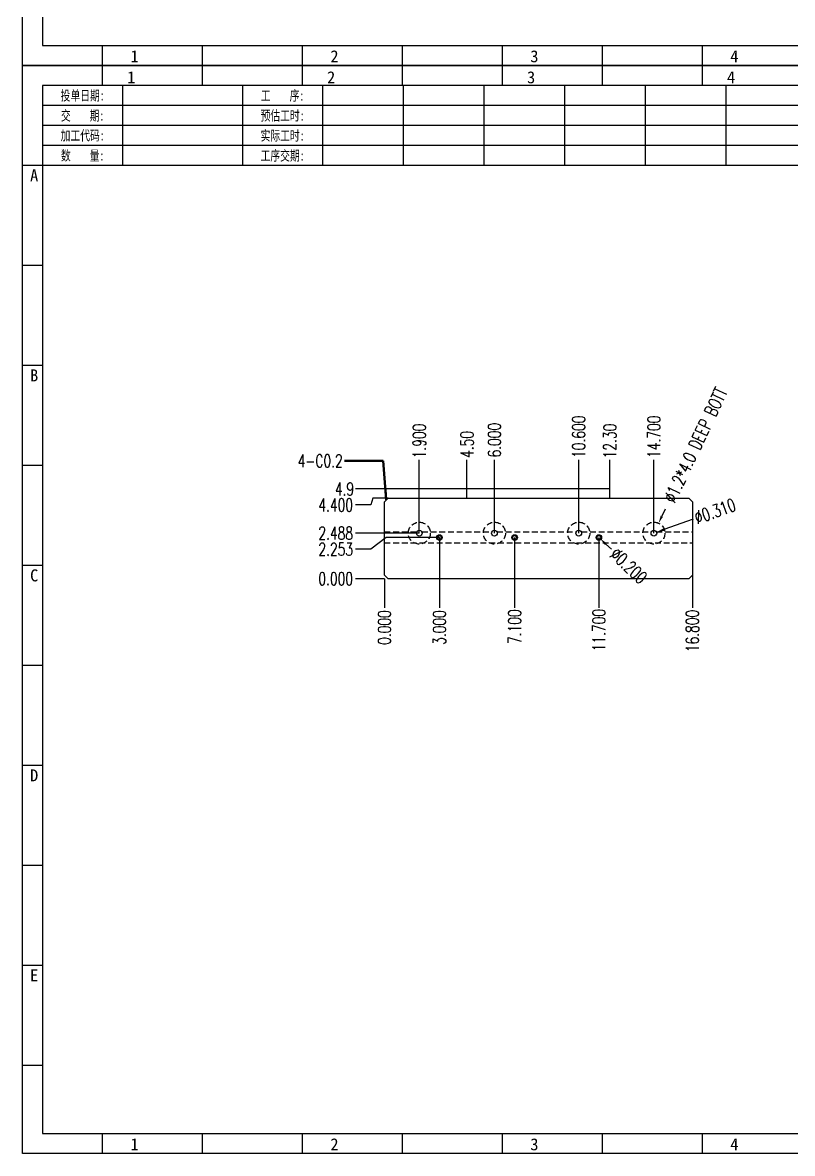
# Model space of a CAD drawing. Header units: millimetres. Extents: x -2852 to 5627, y -2271 to 1849.
# Drawn here: x -1468.2 to -1426.2, y -186.3 to -124.6 of the extents above; entities that cross this region are included whole.
import ezdxf
from ezdxf.enums import TextEntityAlignment as Align

# ---------------------------------------------------------------- set-up
doc = ezdxf.new("R2010")
doc.units = ezdxf.units.MM
doc.header["$PDSIZE"] = 3
doc.linetypes.add('DASHED2', pattern=[9.525, 6.35, -3.175])
for name, color, linetype in [('1', 7, 'Continuous'), ('11', 4, 'DASHED2'), ('41', 1, 'Continuous'), ('D03', 7, 'Continuous')]:
    doc.layers.add(name, color=color, linetype=linetype)
doc.styles.add('jet02', font='simplex.shx', dxfattribs={"width": 0.7})
doc.styles.get("Standard").update_dxf_attribs({"font": '仿宋_GB2312_0.ttf', "width": 0.7})
doc.styles.add('TEXTSTYLE_1', font='TRIUMB.TTF')
doc.styles.add('TEXTSTYLE_2', font='TRIUM.TTF')
doc.styles.add('tk', font='', dxfattribs={"width": 0.7})
doc.styles.add('tk 2', font='仿宋_GB2312_0.ttf', dxfattribs={"width": 0.65})
doc.styles.add('tk 4', font='simplex.shx', dxfattribs={"width": 0.65, "bigfont": 'bigfont.shx'})
doc.styles.get('tk').set_extended_font_data('NSimSun')
doc.dimstyles.new('jet02', dxfattribs={"dimtxt": 3.5, "dimasz": 2.1, "dimexe": 1, "dimexo": 0, "dimgap": 0.5, "dimtad": 0, "dimtoh": 1, "dimdec": 3, "dimzin": 9, "dimdsep": 46, "dimtxsty": 'jet02', "dimcen": 0, "dimclrt": 256, "dimazin": 2, "dimtfac": 1, "dimtdec": 3, "dimtofl": 0, "dimtmove": 0, "dimatfit": 1, "dimfxl": 0, "dimarcsym": 0})

# ---------------------------------------------------------------- blocks, each defined once
blk = doc.blocks.new('A3-N')
at = {"layer": '1', "color": 1}
for p, q in [((0, 0), (0, 296.73)), ((0, 296.73), (420, 296.73)), ((21.82, 291.27), (21.82, 296.73)), ((49.09, 291.27), (49.09, 296.73)), ((76.36, 291.27), (76.36, 296.73)), ((103.64, 291.27), (103.64, 296.73)), ((103.64, 291.27), (103.64, 296.73)), ((103.64, 291.27), (103.64, 296.73)), ((130.91, 291.27), (130.91, 296.73)), ((158.18, 291.27), (158.18, 296.73)), ((185.45, 291.27), (185.45, 296.73)), ((212.73, 291.27), (212.73, 296.73)), ((240, 291.27), (240, 296.73)), ((267.27, 291.27), (267.27, 296.73)), ((294.55, 291.27), (294.55, 296.73)), ((321.82, 291.27), (321.82, 296.73)), ((349.09, 291.27), (349.09, 296.73)), ((376.36, 291.27), (376.36, 296.73)), ((403.64, 291.27), (403.64, 296.73)), ((420, 296.73), (420, 1)), ((5.45, 269.45), (0, 269.45)), ((420, 269.45), (414.55, 269.45)), ((5.45, 242.18), (0, 242.18)), ((420, 242.18), (414.55, 242.18)), ((5.45, 214.91), (0, 214.91)), ((420, 214.91), (414.55, 214.91)), ((5.45, 187.64), (0, 187.64)), ((420, 187.64), (414.55, 187.64)), ((5.45, 160.36), (0, 160.36)), ((420, 160.36), (414.55, 160.36)), ((5.45, 133.09), (0, 133.09)), ((420, 133.09), (414.55, 133.09)), ((5.45, 105.82), (0, 105.82)), ((420, 105.82), (414.55, 105.82)), ((5.45, 78.55), (0, 78.55)), ((420, 78.55), (414.55, 78.55)), ((5.45, 51.27), (0, 51.27)), ((420, 51.27), (414.55, 51.27)), ((222.45, 49.09), (221.45, 49.09)), ((221.45, 49.09), (221.45, 40.36)), ((222.45, 49.09), (414.55, 49.09)), ((232.36, 49.09), (232.36, 40.36)), ((245.45, 49.09), (245.45, 40.36)), ((290.18, 49.09), (290.18, 40.36)), ((302.18, 49.09), (302.18, 40.36)), ((322.91, 49.09), (322.91, 40.36)), ((343.64, 49.09), (343.64, 40.36)), ((392.73, 40.36), (392.73, 49.09)), ((258.55, 40.36), (258.55, 5.44)), ((266.45, 40.36), (266.45, 5.44)), ((276.78, 40.36), (276.78, 5.45)), ((291.18, 40.36), (291.18, 5.45)), ((301.51, 40.37), (301.51, 5.46)), ((308.01, 40.36), (308.01, 5.45)), ((354.09, 40.36), (354.09, 5.45)), ((308.01, 32.39), (258.55, 32.39)), ((308.01, 28.54), (258.55, 28.54)), ((308.01, 24.69), (258.55, 24.69)), ((414.55, 27.27), (308.01, 27.27)), ((5.45, 24), (0, 24)), ((420, 24), (414.55, 24)), ((354.09, 19.63), (308.01, 19.63)), ((308.01, 16.99), (258.55, 16.99)), ((414.55, 16.36), (354.09, 16.36)), ((374.55, 16.36), (374.55, 5.45)), ((384.55, 16.36), (384.55, 5.45)), ((394.55, 16.36), (394.55, 5.45)), ((404.55, 16.36), (404.55, 5.45)), ((308.01, 13.14), (258.55, 13.14)), ((372.51, 12.49), (362.69, 11.5)), ((372.51, 12.49), (372.51, 7.25)), ((308.01, 9.29), (258.55, 9.29)), ((308.01, 11.99), (354.09, 11.99)), ((362.69, 11.5), (362.69, 8.23)), ((414.55, 12), (374.55, 12)), ((372.51, 7.25), (362.69, 8.23)), ((21.82, 0), (21.82, 5.45)), ((49.09, 0), (49.09, 5.45)), ((76.36, 0), (76.36, 5.45)), ((103.64, 0), (103.64, 5.45)), ((130.91, 0), (130.91, 5.45)), ((158.18, 0), (158.18, 5.45)), ((185.45, 0), (185.45, 5.45)), ((212.73, 0), (212.73, 5.45)), ((240, 0), (240, 5.45)), ((267.27, 0), (267.27, 5.45)), ((294.55, 0), (294.55, 5.45)), ((321.82, 0), (321.82, 5.45)), ((349.09, 0), (349.09, 5.45)), ((376.36, 0), (376.36, 5.45)), ((403.64, 0), (403.64, 5.45)), ((1, 0), (0, 0)), ((420, 0), (1, 0)), ((420, 0), (420, 1))]:
    blk.add_line(p, q, dxfattribs=at)
at = {"layer": '1'}
for p, q in [((414.55, 278.18), (414.55, 284.73)), ((221.45, 40.36), (221.45, 5.45)), ((221.45, 40.36), (414.55, 40.36)), ((221.45, 40.36), (414.55, 40.36)), ((254.41, 40.36), (254.41, 5.45)), ((283.28, 40.36), (283.28, 5.45)), ((308.01, 36.24), (258.55, 36.24)), ((222.08, 28.67), (254.12, 28.67)), ((308.01, 20.84), (254.41, 20.84))]:
    blk.add_line(p, q, dxfattribs=at)
at = {"layer": '1', "color": 1, "ltscale": 0.05}
for p, q in [((278.93, 34.04), (279.79, 32.56)), ((278.93, 34.04), (280.65, 34.04)), ((281.68, 35.84), (279.79, 32.56)), ((303.66, 34.05), (304.52, 32.56)), ((303.66, 34.05), (305.38, 34.05)), ((306.41, 35.84), (304.52, 32.56)), ((281.68, 31.99), (279.79, 28.71)), ((306.41, 31.99), (304.52, 28.71)), ((278.93, 30.19), (279.79, 28.71)), ((278.93, 30.19), (280.65, 30.19)), ((281.68, 28.14), (279.79, 24.86)), ((303.66, 30.2), (305.38, 30.2)), ((303.66, 30.2), (304.52, 28.71)), ((306.41, 28.14), (304.52, 24.86)), ((278.93, 26.34), (279.79, 24.86)), ((278.93, 26.34), (280.65, 26.34)), ((303.66, 26.35), (304.52, 24.86)), ((303.66, 26.35), (305.38, 26.35)), ((278.93, 22.49), (280.65, 22.49)), ((278.93, 22.49), (279.79, 21.01)), ((281.68, 24.29), (279.79, 21.01)), ((303.66, 22.5), (305.38, 22.5)), ((303.66, 22.5), (304.52, 21.01)), ((306.41, 24.29), (304.52, 21.01)), ((278.93, 18.66), (279.79, 17.17)), ((278.93, 18.66), (280.65, 18.66)), ((281.68, 20.45), (279.79, 17.17)), ((303.66, 18.66), (304.52, 17.18)), ((303.66, 18.66), (305.38, 18.66)), ((306.41, 20.46), (304.52, 17.18)), ((281.68, 16.6), (279.79, 13.32)), ((306.41, 16.61), (304.52, 13.33)), ((278.93, 14.81), (280.65, 14.81)), ((278.93, 14.81), (279.79, 13.32)), ((281.68, 12.75), (279.79, 9.47)), ((303.66, 14.81), (305.38, 14.81)), ((303.66, 14.81), (304.52, 13.33)), ((306.41, 12.76), (304.52, 9.48)), ((278.93, 10.96), (279.79, 9.47)), ((278.93, 10.96), (280.65, 10.96)), ((303.66, 10.96), (304.52, 9.48)), ((303.66, 10.96), (305.38, 10.96)), ((278.93, 7.11), (279.79, 5.62)), ((278.93, 7.11), (280.65, 7.11)), ((281.68, 8.9), (279.79, 5.62)), ((303.66, 7.11), (305.38, 7.11)), ((303.66, 7.11), (304.52, 5.63)), ((306.41, 8.91), (304.52, 5.63))]:
    blk.add_line(p, q, dxfattribs=at)
at = {"layer": '1', "color": 1, "ltscale": 0.1}
for p, q in [((358.01, 13.02), (358.01, 6.71)), ((354.86, 9.87), (361.17, 9.87)), ((362.03, 9.87), (373.54, 9.87))]:
    blk.add_line(p, q, dxfattribs=at)
at = {"layer": '1'}
blk.add_lwpolyline([(221.45, 5.45), (414.55, 5.45), (414.55, 291.27), (5.45, 291.27), (5.45, 5.45), (414.55, 5.45)], dxfattribs=at)
at = {"layer": '1', "color": 7, "linetype": 'Continuous', "const_width": 0.123}
blk.add_lwpolyline([(223.11, 34.74), (252.6, 34.76)], dxfattribs=at)
at = {"layer": '1', "color": 1}
for radius in [2.62, 1.64]:
    blk.add_circle((358.01, 9.87), radius, dxfattribs=at)
at = {"layer": '41'}
for p, q in [((27.27, 291.27), (27.27, 269.45)), ((60, 291.27), (60, 269.45)), ((81.82, 291.27), (81.82, 269.45)), ((103.82, 291.27), (103.82, 269.45)), ((125.82, 291.27), (125.82, 269.45)), ((147.82, 291.27), (147.82, 269.45)), ((169.82, 291.27), (169.82, 269.45)), ((191.82, 291.27), (191.82, 269.45)), ((213.82, 291.27), (213.82, 269.45)), ((235.82, 291.27), (235.82, 269.45)), ((257.82, 291.27), (257.82, 269.45)), ((279.82, 291.27), (279.82, 269.45)), ((301.82, 291.27), (301.82, 269.45)), ((323.82, 291.27), (323.82, 269.45)), ((345.82, 291.27), (345.82, 269.45)), ((367.82, 291.27), (367.82, 269.45)), ((367.82, 285.82), (5.45, 285.82)), ((367.82, 280.36), (5.45, 280.36)), ((367.82, 274.91), (5.45, 274.91)), ((414.55, 269.45), (5.45, 269.45))]:
    blk.add_line(p, q, dxfattribs=at)
at = {"layer": '1', "color": 1}
for s, p in [('1', (29.64, 295.11)), ('2', (84.18, 295.11)), ('3', (138.73, 295.11)), ('4', (193.27, 295.11)), ('5', (247.82, 295.11)), ('6', (302.36, 295.11)), ('7', (356.91, 295.11)), ('8', (411.45, 295.11)), ('1', (30.53, 4.11)), ('2', (85.08, 4.11)), ('3', (139.62, 4.11)), ('4', (194.17, 4.11)), ('5', (248.72, 4.11)), ('6', (303.26, 4.11)), ('7', (357.81, 4.11)), ('8', (412.35, 4.11))]:
    blk.add_text(s, height=3.27, dxfattribs=at).set_placement(p, align=Align.TOP_CENTER)
at = {"layer": '1', "style": 'tk', "width": 0.7}
for s, p in [('投单日期:', (16.36, 288.55)), ('工    序:', (70.91, 288.55)), ('备注：', (375.51, 288.55)), ('交    期:', (16.36, 283.09)), ('预估工时:', (70.91, 283.09)), ('加工代码:', (16.36, 277.64)), ('实际工时:', (70.91, 277.64)), ('数    量:', (16.36, 272.18)), ('工序交期:', (70.91, 272.18))]:
    blk.add_text(s, height=2.727, dxfattribs=at).set_placement(p, align=Align.MIDDLE)
at = {"layer": '1', "color": 1}
for s, p in [('A', (2.04, 268.36)), ('B', (2.04, 213.82)), ('C', (2.04, 159.27)), ('D', (2.04, 104.73)), ('E', (2.04, 50.18))]:
    blk.add_text(s, height=3.27, dxfattribs=at).set_placement(p, align=Align.TOP_LEFT)
for s, p in [('A', (418.37, 268.36)), ('B', (418.37, 213.82)), ('C', (418.37, 159.27)), ('D', (418.37, 104.73)), ('E', (418.37, 50.18))]:
    blk.add_text(s, height=3.27, dxfattribs=at).set_placement(p, align=Align.TOP_RIGHT)
at = {"layer": '1', "color": 1, "style": 'tk 2', "width": 0.7}
for s, height, p in [('序号', 3.273, (222.96, 43.34)), ('件号', 3.273, (234.62, 43.61)), ('零件名称', 3.273, (258.97, 43.61)), ('数量', 3.273, (292.3, 43.78)), ('材料', 3.273, (309.27, 43.78)), ('热处理', 3.273, (328.71, 43.78)), ('外形尺寸', 3.273, (358.94, 43.78)), ('说明', 3.273, (399.61, 43.78)), ('料号：', 2.182, (309.77, 37.46)), ('名称：', 3.273, (355.52, 35.79)), ('图号：', 3.273, (355.52, 22.7)), ('比 例', 2.182, (376.69, 13.18)), ('页 码', 2.182, (386.85, 13.18)), ('版 次', 2.182, (396.31, 13.18)), ('单位', 2.182, (407.35, 13.18))]:
    blk.add_text(s, height=height, dxfattribs=at).set_placement(p)
at = {"layer": '1', "color": 7, "linetype": 'Continuous', "style": 'TEXTSTYLE_1'}
blk.add_text('Amphenol JET', height=2.7, dxfattribs=at).set_placement((223.96, 35.61))
at = {"layer": '1', "color": 1, "style": 'tk 2', "width": 0.7}
for s, p in [('X.', (259.64, 34.37)), ('%%P0.2', (267.9, 34.37)), ('X.', (284.37, 34.37)), ('%%P1%%D', (293.12, 34.37)), ('.X', (259.64, 30.28)), ('%%P0.1', (267.9, 30.52)), ('.X', (284.37, 30.28)), ('%%P0.5%%D', (293.12, 30.52)), ('%%P0.01', (267.9, 26.67)), ('%%P0.1%%D', (293.12, 26.67)), ('.XX', (259.64, 26.71)), ('.XX', (284.37, 26.71)), ('.XXX', (259.64, 22.68)), ('%%P0.002', (267.9, 22.82)), ('.XXX', (284.37, 22.68)), ('%%P0.01%%D', (293.12, 22.82)), ('X.', (259.64, 18.97)), ('0/-0.2', (267.9, 18.97)), ('X.', (284.37, 18.97)), ('+0.2/0', (293.12, 18.97)), ('.X', (259.64, 14.88)), ('0/-0.1', (267.9, 15.12)), ('.X', (284.37, 14.88)), ('+0.1/0', (293.12, 15.12)), ('0/-0.01', (267.9, 11.27)), ('+0.01/0', (293.12, 11.27)), ('.XX', (259.64, 11.31)), ('.XX', (284.37, 11.31)), ('.XXX', (259.64, 7.28)), ('0/-0.002', (267.9, 7.42)), ('.XXX', (284.37, 7.28)), ('+0.002/0', (293.12, 7.42))]:
    blk.add_text(s, height=2, dxfattribs=at).set_placement(p, align=Align.MIDDLE_LEFT)
at = {"layer": '1', "color": 1, "ltscale": 0.05, "style": 'tk 2', "width": 0.5}
for s, p in [('6.3', (279.01, 34.26)), ('6.3', (303.74, 34.27)), ('3.2', (279.01, 30.41)), ('3.2', (303.74, 30.42)), ('0.8', (279.01, 26.56)), ('0.8', (303.74, 26.57)), ('0.2', (279.01, 22.71)), ('0.2', (303.74, 22.72)), ('6.3', (279.01, 18.87)), ('6.3', (303.74, 18.88)), ('3.2', (279.01, 15.02)), ('3.2', (303.74, 15.03)), ('0.8', (279.01, 11.17)), ('0.8', (303.74, 11.18)), ('0.2', (279.01, 7.32)), ('0.2', (303.74, 7.33))]:
    blk.add_text(s, height=1.6, dxfattribs=at).set_placement(p)
at = {"layer": '1', "color": 7, "linetype": 'Continuous'}
for s, height, style, width, p in [('A Division of Amphenol Corporation', 1.5, 'TEXTSTYLE_2', 0.7, (224.64, 32.29)), ('HangZhou Amphenol JET Interconnect Technology co.,ltd ', 1.2, 'TEXTSTYLE_2', 0.6, (222.47, 29.36)), ('THESE DRAWINGS AND SPECIFICATIONS', 1.5, 'tk 4', 0.6, (224.73, 23.52)), ('ARE THE PROPERTY OF', 1.5, 'tk 4', 0.6, (230.45, 21.35)), ('AND SHALL NOT BE REPRODUCED OR', 1.5, 'tk 4', 0.6, (225.95, 17.17)), ('AMPHENOL CORPORATION', 1.5, 'tk 4', 0.6, (230.04, 19.27)), ('COPIED OR USED AS THE BASIS FOR', 1.5, 'tk 4', 0.6, (225.54, 15.02)), ('THE MANUFACTURE OR SALE OF APPARATUS', 1.5, 'tk 4', 0.6, (223.5, 12.92)), ('WITHOUT THE WRITTEN PERMISSION OF', 1.5, 'tk 4', 0.6, (224.73, 10.67)), ('AMPHENOL CORPORATION.', 1.5, 'tk 4', 0.6, (229.63, 8.4))]:
    blk.add_text(s, height=height, dxfattribs=dict(at, style=style, width=width)).set_placement(p)
at = {"layer": '1', "style": 'tk 2', "width": 0.7}
for s, p in [('APPD:', (309.77, 24.21)), ('CHKD:', (309.77, 16.27)), ('DR:', (309.77, 8.35))]:
    blk.add_text(s, height=2.182, dxfattribs=at).set_placement(p)
at = {"layer": '1', "color": 7, "style": 'tk 2', "width": 0.7}
blk.add_text('MM', height=2.182, dxfattribs=at).set_placement((408.31, 7.75))
at = {"layer": '1', "color": 1, "ltscale": 0.05, "char_height": 1.5, "width": 6.3627, "attachment_point": 1, "style": 'tk 2'}
for s, insert in [('尺  寸', (260.31, 39.25)), ('公  差', (268.17, 39.25)), ('粗糙度', (277.98, 39.25)), ('尺  寸', (285.2, 39.25)), ('公  差', (293.18, 39.25)), ('粗糙度', (302.71, 39.26))]:
    blk.add_mtext(s, dxfattribs=dict(at, insert=insert))
at = {"layer": '1', "ltscale": 0.05, "char_height": 2, "width": 2.5195, "attachment_point": 1, "style": 'tk 2'}
for s, insert in [('一般公差', (255.39, 36.11)), ('单侧公差', (255.39, 19.71))]:
    blk.add_mtext(s, dxfattribs=dict(at, insert=insert))
at = {"layer": '1', "color": 1, "ltscale": 0.05, "char_height": 1.2, "width": 5.1396, "attachment_point": 1, "line_spacing_factor": 0.8, "style": 'tk 2'}
for s, insert in [('+0', (261.58, 20.13)), ('-0', (286.31, 19.33)), ('+0', (261.88, 16.09)), ('+0', (262.79, 12.45)), ('-0', (286.61, 15.29)), ('-0', (287.51, 11.65)), ('+0', (263.87, 8.44)), ('-0', (288.59, 7.64))]:
    blk.add_mtext(s, dxfattribs=dict(at, insert=insert))
at = {"layer": '1', "style": 'tk 2', "width": 0.7}
for tag, p in [('PATR-NO1', (309.84, 32.96)), ('TITLE', (365.74, 30.9)), ('PATR-NO2', (309.84, 27.81)), ('DWG-NO:', (366.54, 18.14))]:
    blk.add_attdef(tag, p, '', height=3.27, dxfattribs=at)
at = {"layer": '1', "color": 1, "style": 'tk 2', "width": 0.7}
for tag, p in [('DRAW', (314.55, 7.27)), ('DATE', (334.72, 7.32))]:
    blk.add_attdef(tag, p, '', height=3.49, dxfattribs=at)
at = {"layer": '1', "style": 'tk 2', "width": 0.7}
for tag, p in [('SCALE', (376.55, 8.73)), ('SHEET', (386.6, 8.72)), ('REV', (397.38, 8.73))]:
    blk.add_attdef(tag, text='', height=2.18, dxfattribs=at).set_placement(p, align=Align.MIDDLE_LEFT)
blk = doc.blocks.new('*D1751')
at = {"layer": '41', "ltscale": 0.05}
blk.add_line((-533.227, -2607.346), (-534.807, -2607.346), dxfattribs=at)
at = {"layer": 'Defpoints', "color": 0, "ltscale": 0.05}
for p in [(-534.807, -2607.346), (-533.227, -2607.346), (-533.227, -2607.346)]:
    blk.add_point(p, dxfattribs=at)
at = {"layer": '41', "ltscale": 0.05, "insert": (-535.887, -2607.346), "char_height": 0.7, "attachment_point": 5, "style": 'jet02'}
blk.add_mtext('0.000', dxfattribs=at)
blk = doc.blocks.new('*D1752')
at = {"layer": '41', "ltscale": 0.05}
for p, q in [((-533.127, -2605.093), (-533.967, -2605.733)), ((-530.227, -2605.093), (-533.127, -2605.093)), ((-533.967, -2605.733), (-534.807, -2605.733))]:
    blk.add_line(p, q, dxfattribs=at)
at = {"layer": 'Defpoints', "color": 0, "ltscale": 0.05}
for p in [(-530.227, -2605.093), (-534.807, -2605.733), (-533.227, -2607.346)]:
    blk.add_point(p, dxfattribs=at)
at = {"layer": '41', "ltscale": 0.05, "insert": (-535.887, -2605.733), "char_height": 0.7, "attachment_point": 5, "style": 'jet02'}
blk.add_mtext('2.253', dxfattribs=at)
blk = doc.blocks.new('*D1753')
at = {"layer": '41', "ltscale": 0.05}
blk.add_line((-531.327, -2604.858), (-534.807, -2604.858), dxfattribs=at)
at = {"layer": 'Defpoints', "color": 0, "ltscale": 0.05}
for p in [(-534.807, -2604.858), (-531.327, -2604.858), (-533.227, -2607.346)]:
    blk.add_point(p, dxfattribs=at)
at = {"layer": '41', "ltscale": 0.05, "insert": (-535.887, -2604.858), "char_height": 0.7, "attachment_point": 5, "style": 'jet02'}
blk.add_mtext('2.488', dxfattribs=at)
blk = doc.blocks.new('*D1754')
at = {"layer": '41', "ltscale": 0.05}
for p, q in [((-533.967, -2603.321), (-534.807, -2603.321)), ((-533.867, -2602.946), (-533.967, -2603.321)), ((-533.027, -2602.946), (-533.867, -2602.946))]:
    blk.add_line(p, q, dxfattribs=at)
at = {"layer": 'Defpoints', "color": 0, "ltscale": 0.05}
for p in [(-534.807, -2603.321), (-533.027, -2602.946), (-533.227, -2607.346)]:
    blk.add_point(p, dxfattribs=at)
at = {"layer": '41', "ltscale": 0.05, "insert": (-535.887, -2603.321), "char_height": 0.7, "attachment_point": 5, "style": 'jet02'}
blk.add_mtext('4.400', dxfattribs=at)
blk = doc.blocks.new('*D1755')
at = {"layer": '41', "ltscale": 0.05}
blk.add_line((-528.727, -2602.446), (-534.807, -2602.446), dxfattribs=at)
at = {"layer": 'Defpoints', "color": 0, "ltscale": 0.05}
for p in [(-534.807, -2602.446), (-528.727, -2602.446), (-533.227, -2607.346)]:
    blk.add_point(p, dxfattribs=at)
at = {"layer": '41', "ltscale": 0.05, "insert": (-535.409, -2602.446), "char_height": 0.7, "attachment_point": 5, "style": 'jet02'}
blk.add_mtext('4.9', dxfattribs=at)
blk = doc.blocks.new('*D1756')
at = {"layer": '41', "ltscale": 0.05}
blk.add_line((-533.227, -2607.346), (-533.227, -2608.926), dxfattribs=at)
at = {"layer": 'Defpoints', "color": 0, "ltscale": 0.05}
for p in [(-533.227, -2607.346), (-533.227, -2607.346), (-533.227, -2608.926)]:
    blk.add_point(p, dxfattribs=at)
at = {"layer": '41', "ltscale": 0.05, "insert": (-533.227, -2610.006), "char_height": 0.7, "attachment_point": 5, "rotation": 90, "style": 'jet02'}
blk.add_mtext('0.000', dxfattribs=at)
blk = doc.blocks.new('*D1757')
at = {"layer": '41', "ltscale": 0.05}
blk.add_line((-530.227, -2605.093), (-530.227, -2608.926), dxfattribs=at)
at = {"layer": 'Defpoints', "color": 0, "ltscale": 0.05}
for p in [(-530.227, -2605.093), (-533.227, -2607.346), (-530.227, -2608.926)]:
    blk.add_point(p, dxfattribs=at)
at = {"layer": '41', "ltscale": 0.05, "insert": (-530.227, -2610.006), "char_height": 0.7, "attachment_point": 5, "rotation": 90, "style": 'jet02'}
blk.add_mtext('3.000', dxfattribs=at)
blk = doc.blocks.new('*D1758')
at = {"layer": '41', "ltscale": 0.05}
blk.add_line((-526.127, -2605.093), (-526.127, -2608.926), dxfattribs=at)
at = {"layer": 'Defpoints', "color": 0, "ltscale": 0.05}
for p in [(-526.127, -2605.093), (-533.227, -2607.346), (-526.127, -2608.926)]:
    blk.add_point(p, dxfattribs=at)
at = {"layer": '41', "ltscale": 0.05, "insert": (-526.127, -2609.96), "char_height": 0.7, "attachment_point": 5, "rotation": 90, "style": 'jet02'}
blk.add_mtext('7.100', dxfattribs=at)
blk = doc.blocks.new('*D1759')
at = {"layer": '41', "ltscale": 0.05}
blk.add_line((-521.527, -2605.093), (-521.527, -2608.926), dxfattribs=at)
at = {"layer": 'Defpoints', "color": 0, "ltscale": 0.05}
for p in [(-521.527, -2605.093), (-533.227, -2607.346), (-521.527, -2608.926)]:
    blk.add_point(p, dxfattribs=at)
at = {"layer": '41', "ltscale": 0.05, "insert": (-521.527, -2610.146), "char_height": 0.7, "attachment_point": 5, "rotation": 90, "style": 'jet02'}
blk.add_mtext('11.700', dxfattribs=at)
blk = doc.blocks.new('*D1760')
at = {"layer": '41', "ltscale": 0.05}
blk.add_line((-516.427, -2607.146), (-516.427, -2608.926), dxfattribs=at)
at = {"layer": 'Defpoints', "color": 0, "ltscale": 0.05}
for p in [(-533.227, -2607.346), (-516.427, -2607.146), (-516.427, -2608.926)]:
    blk.add_point(p, dxfattribs=at)
at = {"layer": '41', "ltscale": 0.05, "insert": (-516.427, -2610.193), "char_height": 0.7, "attachment_point": 5, "rotation": 90, "style": 'jet02'}
blk.add_mtext('16.800', dxfattribs=at)
blk = doc.blocks.new('*D1761')
at = {"layer": '41', "ltscale": 0.05}
blk.add_line((-531.327, -2604.858), (-531.327, -2600.865), dxfattribs=at)
at = {"layer": 'Defpoints', "color": 0, "ltscale": 0.05}
for p in [(-531.327, -2600.865), (-531.327, -2604.858), (-533.227, -2607.346)]:
    blk.add_point(p, dxfattribs=at)
at = {"layer": '41', "ltscale": 0.05, "insert": (-531.327, -2599.832), "char_height": 0.7, "attachment_point": 5, "rotation": 90, "style": 'jet02'}
blk.add_mtext('1.900', dxfattribs=at)
blk = doc.blocks.new('*D1762')
at = {"layer": '41', "ltscale": 0.05}
blk.add_line((-528.727, -2602.446), (-528.727, -2600.865), dxfattribs=at)
at = {"layer": 'Defpoints', "color": 0, "ltscale": 0.05}
for p in [(-528.727, -2600.865), (-528.727, -2602.446), (-533.227, -2607.346)]:
    blk.add_point(p, dxfattribs=at)
at = {"layer": '41', "ltscale": 0.05, "insert": (-528.727, -2600.019), "char_height": 0.7, "attachment_point": 5, "rotation": 90, "style": 'jet02'}
blk.add_mtext('4.50', dxfattribs=at)
blk = doc.blocks.new('*D1763')
at = {"layer": '41', "ltscale": 0.05}
blk.add_line((-527.227, -2604.858), (-527.227, -2600.865), dxfattribs=at)
at = {"layer": 'Defpoints', "color": 0, "ltscale": 0.05}
for p in [(-527.227, -2600.865), (-527.227, -2604.858), (-533.227, -2607.346)]:
    blk.add_point(p, dxfattribs=at)
at = {"layer": '41', "ltscale": 0.05, "insert": (-527.227, -2599.785), "char_height": 0.7, "attachment_point": 5, "rotation": 90, "style": 'jet02'}
blk.add_mtext('6.000', dxfattribs=at)
blk = doc.blocks.new('*D1764')
at = {"layer": '41', "ltscale": 0.05}
blk.add_line((-522.627, -2604.858), (-522.627, -2600.865), dxfattribs=at)
at = {"layer": 'Defpoints', "color": 0, "ltscale": 0.05}
for p in [(-522.627, -2600.865), (-522.627, -2604.858), (-533.227, -2607.346)]:
    blk.add_point(p, dxfattribs=at)
at = {"layer": '41', "ltscale": 0.05, "insert": (-522.627, -2599.599), "char_height": 0.7, "attachment_point": 5, "rotation": 90, "style": 'jet02'}
blk.add_mtext('10.600', dxfattribs=at)
blk = doc.blocks.new('*D1765')
at = {"layer": '41', "ltscale": 0.05}
blk.add_line((-520.927, -2602.446), (-520.927, -2600.865), dxfattribs=at)
at = {"layer": 'Defpoints', "color": 0, "ltscale": 0.05}
for p in [(-520.927, -2600.865), (-520.927, -2602.446), (-533.227, -2607.346)]:
    blk.add_point(p, dxfattribs=at)
at = {"layer": '41', "ltscale": 0.05, "insert": (-520.927, -2599.832), "char_height": 0.7, "attachment_point": 5, "rotation": 90, "style": 'jet02'}
blk.add_mtext('12.30', dxfattribs=at)
blk = doc.blocks.new('*D1766')
at = {"layer": '41', "ltscale": 0.05}
blk.add_line((-518.527, -2604.858), (-518.527, -2600.865), dxfattribs=at)
at = {"layer": 'Defpoints', "color": 0, "ltscale": 0.05}
for p in [(-518.527, -2600.865), (-518.527, -2604.858), (-533.227, -2607.346)]:
    blk.add_point(p, dxfattribs=at)
at = {"layer": '41', "ltscale": 0.05, "insert": (-518.527, -2599.599), "char_height": 0.7, "attachment_point": 5, "rotation": 90, "style": 'jet02'}
blk.add_mtext('14.700', dxfattribs=at)
blk = doc.blocks.new('*D1767')
at = {"layer": '41', "ltscale": 0.05}
blk.add_line((-516.375, -2604.086), (-517.986, -2604.664), dxfattribs=at)
blk.add_solid([(-518.009, -2604.598), (-517.962, -2604.73), (-518.381, -2604.805)], dxfattribs=at)
at = {"layer": 'Defpoints', "color": 0, "ltscale": 0.05}
for p in [(-518.673, -2604.91), (-518.381, -2604.805)]:
    blk.add_point(p, dxfattribs=at)
at = {"layer": '41', "ltscale": 0.05, "insert": (-515.194, -2603.662), "char_height": 0.7, "attachment_point": 5, "rotation": 19.74066, "style": 'jet02'}
blk.add_mtext('∅0.310', dxfattribs=at)
blk = doc.blocks.new('*D1768')
at = {"layer": '41', "ltscale": 0.05}
blk.add_line((-517.913, -2603.555), (-518.092, -2603.935), dxfattribs=at)
blk.add_solid([(-518.155, -2603.905), (-518.029, -2603.965), (-518.271, -2604.315)], dxfattribs=at)
at = {"layer": 'Defpoints', "color": 0, "ltscale": 0.05}
for p in [(-518.271, -2604.315), (-518.782, -2605.401)]:
    blk.add_point(p, dxfattribs=at)
at = {"layer": '41', "ltscale": 0.05, "insert": (-516.26, -2600.045), "char_height": 0.7, "attachment_point": 5, "rotation": 64.77799, "style": 'jet02'}
blk.add_mtext('∅1.2*4.0 DEEP BOTT', dxfattribs=at)
blk = doc.blocks.new('*D1772')
at = {"layer": '41', "ltscale": 0.05}
blk.add_line((-520.845, -2605.74), (-521.15, -2605.451), dxfattribs=at)
blk.add_solid([(-521.102, -2605.4), (-521.198, -2605.502), (-521.454, -2605.162)], dxfattribs=at)
at = {"layer": 'Defpoints', "color": 0, "ltscale": 0.05}
for p in [(-521.599, -2605.024), (-521.454, -2605.162)]:
    blk.add_point(p, dxfattribs=at)
at = {"layer": '41', "ltscale": 0.05, "insert": (-519.902, -2606.637), "char_height": 0.7, "attachment_point": 5, "rotation": 316.45078, "style": 'jet02'}
blk.add_mtext('∅0.200', dxfattribs=at)

msp = doc.modelspace()

# ---------------------------------------------------------------- linework, layer by layer
at = {"layer": '1', "ltscale": 0.05}
for p, q in [((-1436.1344, -150.016), (-1443.9344, -150.016)), ((-1443.9344, -150.516), (-1443.9344, -150.016)), ((-1436.1344, -150.516), (-1436.1344, -150.016))]:
    msp.add_line(p, q, dxfattribs=at)
at = {"layer": '1', "color": 2, "ltscale": 0.05}
for centre, radius in [((-1445.4344, -152.663), 0.15), ((-1445.4344, -152.663), 0.1), ((-1441.3344, -152.663), 0.15), ((-1441.3344, -152.663), 0.1), ((-1436.7344, -152.663), 0.15), ((-1436.7344, -152.663), 0.1)]:
    msp.add_circle(centre, radius, dxfattribs=at)
at = {"layer": '11', "ltscale": 0.05}
for p, q in [((-1448.4344, -152.363), (-1446.6752, -152.363)), ((-1446.3937, -152.363), (-1442.5752, -152.363)), ((-1442.2937, -152.363), (-1437.9752, -152.363)), ((-1437.6937, -152.363), (-1433.8752, -152.363)), ((-1433.5937, -152.363), (-1431.6344, -152.363)), ((-1448.4344, -152.963), (-1431.6344, -152.963))]:
    msp.add_line(p, q, dxfattribs=at)
for centre in [(-1446.5344, -152.428), (-1442.4344, -152.428), (-1437.8344, -152.428), (-1433.7344, -152.428)]:
    msp.add_circle(centre, 0.6, dxfattribs=at)
at = {"layer": 'D03', "ltscale": 0.05}
msp.add_lwpolyline([(-1448.4344, -154.716), (-1448.4344, -150.716), (-1448.2344, -150.516), (-1431.8344, -150.516), (-1431.6344, -150.716), (-1431.6344, -154.716), (-1431.8344, -154.916), (-1448.2344, -154.916)], close=True, dxfattribs=at)
for centre in [(-1446.5344, -152.428), (-1442.4344, -152.428), (-1437.8344, -152.428), (-1433.7344, -152.428)]:
    msp.add_circle(centre, 0.155, dxfattribs=at)

# ---------------------------------------------------------------- block references
at = {"layer": '1', "ltscale": 0.05, "xscale": 0.2000000000000455, "yscale": 0.2000000000000455, "zscale": 0.2000000000000455}
for p, values in [((-1468.1778, -126.9126), {'DWG-NO:': 'CMY1000A-S31B', 'TITLE': '冲模镶件', 'REV': 'A', 'SHEET': '1 / 1', 'DRAW': 'tlr', 'DATE': '2019-01-16', 'PATR-NO1': 'XCede HDU2 3PR SHIELD A', 'PATR-NO2': '959-3EA4-A22', 'SCALE': '1 : 1'}), ((-1468.1778, -186.2581), {'DWG-NO:': 'CMY1000A-D31A', 'TITLE': '冲模镶件', 'REV': 'A', 'SHEET': '1 / 1', 'DRAW': 'tlr', 'DATE': '2019-01-16', 'PATR-NO1': 'XCede HDU2 3PR SHIELD A', 'PATR-NO2': '959-3EA4-A22', 'SCALE': '1 : 1'})]:
    msp.add_blockref('A3-N', p, dxfattribs=at).add_auto_attribs(values)

# ---------------------------------------------------------------- texts
at = {"layer": '41', "ltscale": 0.05, "insert": (-1450.713, -148.4867), "char_height": 0.7, "attachment_point": 6, "style": 'jet02'}
msp.add_mtext('4-C0.2', dxfattribs=at)

# ---------------------------------------------------------------- dimensions: what is measured, and where the dimension line sits
at = {"layer": '41', "ltscale": 0.05}
dim = msp.add_diameter_dim_2p(p1=(-1433.9901, -152.9708), p2=(-1433.4788, -151.8852), text='<>*4.0 DEEP BOTT', dimstyle='jet02', override={"dimscale": 0.2, "dimtoh": 0, "dimdec": 1, "dimzin": 1, "dimclrd": 256, "dimclre": 256, "dimadec": 1, "dimazin": 0, "dimatfit": 3, "dimlwd": 65535, "dimlwe": 65535}, dxfattribs=at)
dim.commit()
dim.dimension.update_dxf_attribs({"geometry": '*D1768', "text_midpoint": (-1431.4674, -147.6152), "insert": (-915.2077, 2452.4298)})
for feature_location, offset, dtype, origin, override, picture, middle, set_off in [((-1437.8344, -152.428), (0, 3.9926), 1, (-1448.4344, -154.916), {"dimscale": 0.2, "dimtoh": 0, "dimzin": 1, "dimclrd": 256, "dimclre": 256, "dimadec": 3, "dimazin": 0, "dimatfit": 3, "dimlwd": 65535, "dimlwe": 65535}, '*D1764', (-1437.8344, -147.1688), (-915.2077, 2452.4298)), ((-1433.7344, -152.428), (0, 3.9926), 1, (-1448.4344, -154.916), {"dimscale": 0.2, "dimtoh": 0, "dimzin": 1, "dimclrd": 256, "dimclre": 256, "dimadec": 3, "dimazin": 0, "dimatfit": 3, "dimlwd": 65535, "dimlwe": 65535}, '*D1766', (-1433.7344, -147.1688), (-915.2077, 2452.4298)), ((-1442.4344, -152.428), (0, 3.9926), 1, (-1448.4344, -154.916), {"dimscale": 0.2, "dimtoh": 0, "dimzin": 1, "dimclrd": 256, "dimclre": 256, "dimadec": 3, "dimazin": 0, "dimatfit": 3, "dimlwd": 65535, "dimlwe": 65535}, '*D1763', (-1442.4344, -147.3554), (-915.2077, 2452.4298)), ((-1446.5344, -152.428), (0, 3.9926), 1, (-1448.4344, -154.916), {"dimscale": 0.2, "dimtoh": 0, "dimzin": 1, "dimclrd": 256, "dimclre": 256, "dimadec": 3, "dimazin": 0, "dimatfit": 3, "dimlwd": 65535, "dimlwe": 65535}, '*D1761', (-1446.5344, -147.4021), (-915.2077, 2452.4298)), ((-1436.1344, -150.016), (0, 1.5805), 1, (-1448.4344, -154.916), {"dimscale": 0.2, "dimtoh": 0, "dimdec": 2, "dimzin": 1, "dimclrd": 256, "dimclre": 256, "dimazin": 0, "dimatfit": 3, "dimlwd": 65535, "dimlwe": 65535}, '*D1765', (-1436.1344, -147.4021), (-915.2077, 2452.4298)), ((-1443.9344, -150.016), (0, 1.5805), 1, (-1448.4344, -154.916), {"dimscale": 0.2, "dimtoh": 0, "dimdec": 2, "dimzin": 1, "dimclrd": 256, "dimclre": 256, "dimazin": 0, "dimatfit": 3, "dimlwd": 65535, "dimlwe": 65535}, '*D1762', (-1443.9344, -147.5888), (-915.2077, 2452.4298)), ((-1443.9344, -150.016), (-6.0805, 0), 0, (-1448.4344, -154.916), {"dimscale": 0.2, "dimtoh": 0, "dimdec": 1, "dimzin": 1, "dimclrd": 256, "dimclre": 256, "dimadec": 1, "dimazin": 0, "dimatfit": 3, "dimlwd": 65535, "dimlwe": 65535}, '*D1755', (-1450.6167, -150.016), (-915.2077, 2452.4298)), ((-1448.2344, -150.516), (-1.7805, -0.375), 0, (-1448.4344, -154.916), {"dimscale": 0.2, "dimtoh": 0, "dimzin": 1, "dimclrd": 256, "dimclre": 256, "dimadec": 3, "dimazin": 0, "dimatfit": 3, "dimlwd": 65535, "dimlwe": 65535}, '*D1754', (-1451.095, -150.891), (-915.2077, 2452.4298)), ((-1446.5344, -152.428), (-3.4805, 0), 0, (-1448.4344, -154.916), {"dimscale": 0.2, "dimtoh": 0, "dimzin": 1, "dimclrd": 256, "dimclre": 256, "dimadec": 3, "dimazin": 0, "dimatfit": 3, "dimlwd": 65535, "dimlwe": 65535}, '*D1753', (-1451.095, -152.428), (-915.2077, 2452.4298)), ((-1445.4344, -152.663), (-4.5805, -0.64), 0, (-1448.4344, -154.916), {"dimscale": 0.2, "dimtoh": 0, "dimzin": 1, "dimclrd": 256, "dimclre": 256, "dimadec": 3, "dimazin": 0, "dimatfit": 3, "dimlwd": 65535, "dimlwe": 65535}, '*D1752', (-1451.095, -153.303), (-915.2077, 2452.4298)), ((-1445.4344, -152.663), (0, -3.8335), 1, (-1448.4344, -154.916), {"dimscale": 0.2, "dimtoh": 0, "dimzin": 1, "dimclrd": 256, "dimclre": 256, "dimadec": 3, "dimazin": 0, "dimatfit": 3, "dimlwd": 65535, "dimlwe": 65535}, '*D1757', (-1445.4344, -157.5765), (-915.2077, 2452.4298)), ((-1441.3344, -152.663), (0, -3.8335), 1, (-1448.4344, -154.916), {"dimscale": 0.2, "dimtoh": 0, "dimzin": 1, "dimclrd": 256, "dimclre": 256, "dimadec": 3, "dimazin": 0, "dimatfit": 3, "dimlwd": 65535, "dimlwe": 65535}, '*D1758', (-1441.3344, -157.5298), (-915.2077, 2452.4298)), ((-1436.7344, -152.663), (0, -3.8335), 1, (-1448.4344, -154.916), {"dimscale": 0.2, "dimtoh": 0, "dimzin": 1, "dimclrd": 256, "dimclre": 256, "dimadec": 3, "dimazin": 0, "dimatfit": 3, "dimlwd": 65535, "dimlwe": 65535}, '*D1759', (-1436.7344, -157.7165), (-915.2077, 2452.4298)), ((-1448.4344442546, -154.9159695437), (-1.5805441156, 0), 0, (-1448.4344442546, -154.9159695437), {"dimscale": 0.2, "dimtoh": 0, "dimzin": 1, "dimclrd": 256, "dimclre": 256, "dimadec": 3, "dimazin": 0, "dimatfit": 3, "dimlwd": 65535, "dimlwe": 65535}, '*D1751', (-1451.0949883702, -154.9159695437), (-915.2077048823, 2452.4298167741)), ((-1431.6344, -154.716), (0, -1.7805), 1, (-1448.4344, -154.916), {"dimscale": 0.2, "dimtoh": 0, "dimzin": 1, "dimclrd": 256, "dimclre": 256, "dimadec": 3, "dimazin": 0, "dimatfit": 3, "dimlwd": 65535, "dimlwe": 65535}, '*D1760', (-1431.6344, -157.7632), (-915.2077, 2452.4298)), ((-1448.4344442546, -154.9159695437), (0, -1.5805441156), 1, (-1448.4344442546, -154.9159695437), {"dimscale": 0.2, "dimtoh": 0, "dimzin": 1, "dimclrd": 256, "dimclre": 256, "dimadec": 3, "dimazin": 0, "dimatfit": 3, "dimlwd": 65535, "dimlwe": 65535}, '*D1756', (-1448.4344442546, -157.5765136593), (-915.2077048823, 2452.4298167741))]:
    dim = msp.add_ordinate_dim(feature_location=feature_location, offset=offset, dtype=dtype, origin=origin, dimstyle='jet02', override=override, dxfattribs=at)
    dim.commit()
    dim.dimension.update_dxf_attribs({"geometry": picture, "text_midpoint": middle, "insert": set_off})
dim = msp.add_diameter_dim_2p(p1=(-1433.8803, -152.4804), p2=(-1433.5886, -152.3757), dimstyle='jet02', override={"dimscale": 0.2, "dimtoh": 0, "dimzin": 1, "dimclrd": 256, "dimclre": 256, "dimadec": 3, "dimazin": 0, "dimatfit": 3, "dimlwd": 65535, "dimlwe": 65535}, dxfattribs=at)
dim.commit()
dim.dimension.update_dxf_attribs({"geometry": '*D1767', "text_midpoint": (-1430.4014, -151.2319), "dimtype": 131, "insert": (-915.2077, 2452.4298)})
dim = msp.add_diameter_dim_2p(p1=(-1436.8069, -152.5941), p2=(-1436.662, -152.7319), dimstyle='jet02', override={"dimscale": 0.2, "dimtoh": 0, "dimzin": 1, "dimclrd": 256, "dimclre": 256, "dimadec": 3, "dimazin": 0, "dimatfit": 3, "dimlwd": 65535, "dimlwe": 65535}, dxfattribs=at)
dim.commit()
dim.dimension.update_dxf_attribs({"geometry": '*D1772', "text_midpoint": (-1435.1097, -154.2075), "insert": (-915.2077, 2452.4298)})

# ---------------------------------------------------------------- leaders
at = {"layer": '41', "ltscale": 0.05, "annotation_type": 0, "has_hookline": 1, "hookline_direction": 1, "text_width": 2.59}
msp.add_leader([(-1448.3344, -150.616), (-1448.513, -148.4867), (-1450.613, -148.4867)], dimstyle='jet02', override={"dimscale": 0.2, "dimtoh": 0, "dimzin": 1, "dimclrd": 256, "dimclre": 256, "dimadec": 3, "dimazin": 0, "dimatfit": 3, "dimlwd": 65535, "dimlwe": 65535}, dxfattribs=at)

doc.saveas('drawing.dxf')
